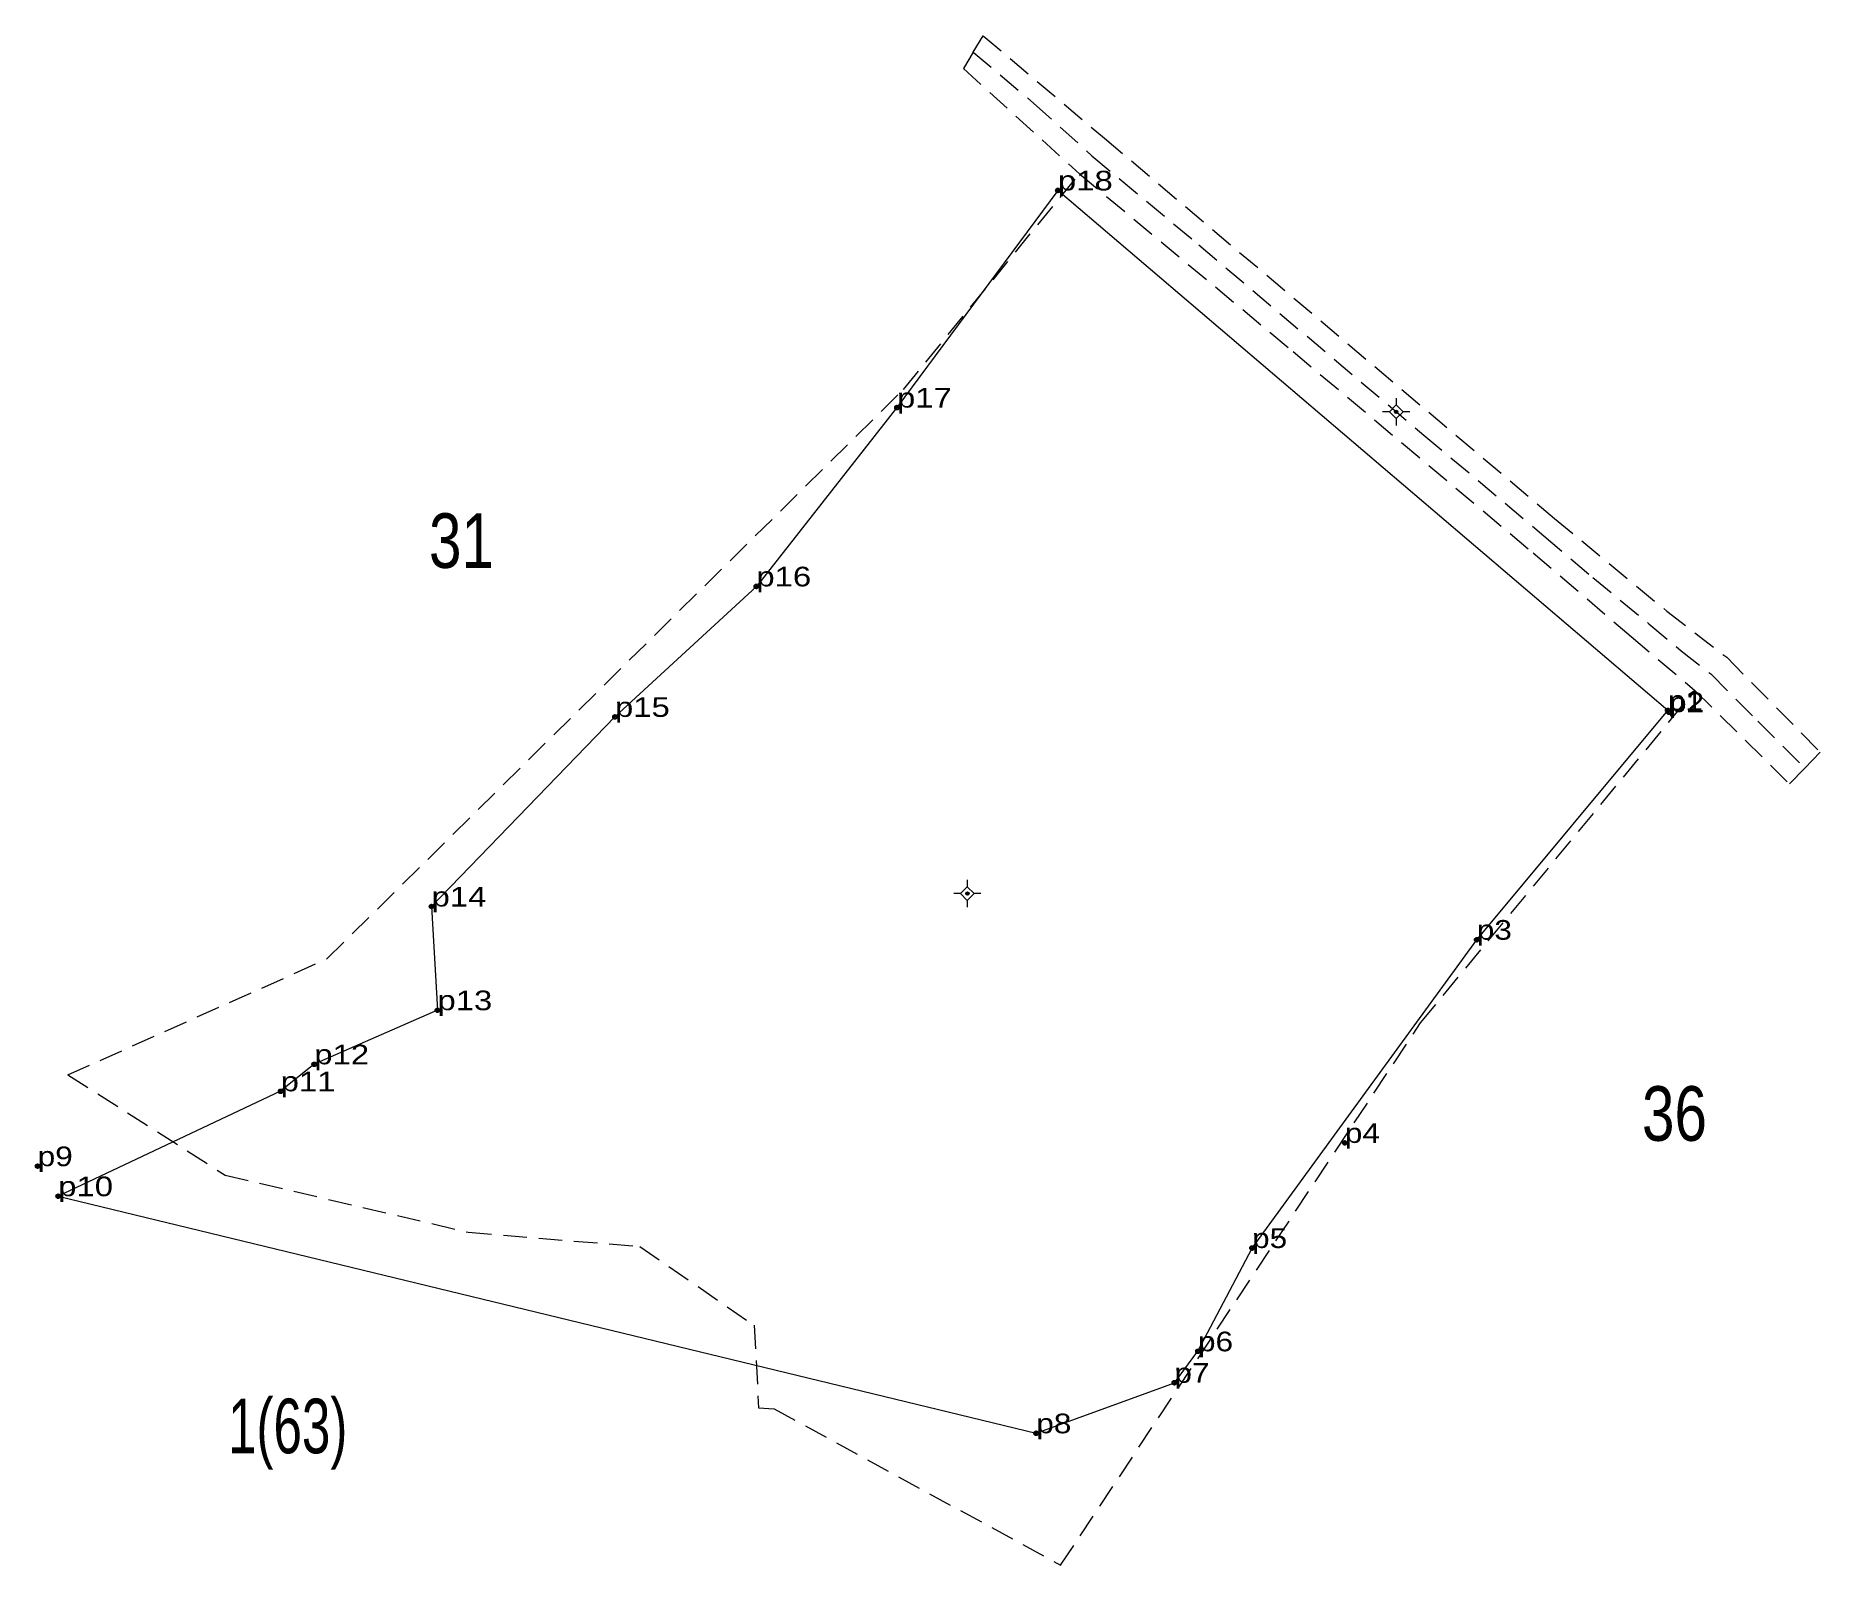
# Model space of a CAD drawing. Header units: metres. Extents: x 546774 to 551408, y 1833574 to 1839111.
# Drawn here: x 546773.6 to 546936.9, y 1833573.6 to 1833713.6 of the extents above.
import ezdxf
from ezdxf.enums import TextEntityAlignment as Align

# ---------------------------------------------------------------- set-up
doc = ezdxf.new("R2010")
doc.units = ezdxf.units.M
doc.header["$LTSCALE"] = 0.72
doc.header["$PDMODE"] = 32
doc.header["$PDSIZE"] = 0.36
doc.linetypes.add('MEDIUM_DASHED', pattern=[4.5, 3, -1.5])
for name, color, linetype, lineweight in [('10', 7, 'Continuous', 13), ('11', 7, 'Continuous', 13), ('22', 7, 'MEDIUM_DASHED', 13), ('29', 7, 'MEDIUM_DASHED', 13)]:
    doc.layers.add(name, color=color, linetype=linetype, lineweight=lineweight)
for name, color, linetype in [('12', 7, 'Continuous'), ('13', 7, 'Continuous'), ('15', 7, 'Continuous'), ('7', 7, 'Continuous')]:
    doc.layers.add(name, color=color, linetype=linetype)

msp = doc.modelspace()

# ---------------------------------------------------------------- hatches: boundary and pattern name
at = {"layer": '11'}
for points in [[(546898.2779, 1833679.1402, 1), (546897.9779, 1833679.1402, 1)], [(546859.0239, 1833635.0688, 1), (546858.7239, 1833635.0688, 1)]]:
    msp.add_hatch(color=256, dxfattribs=at).paths.add_polyline_path(points)

# ---------------------------------------------------------------- linework, layer by layer
at = {"layer": '10'}
msp.add_lwpolyline([(546922.98, 1833651.83), (546867.16, 1833699.4), (546852.43, 1833679.53), (546839.56, 1833663.17), (546826.62, 1833651.23), (546809.83, 1833633.88), (546810.37, 1833624.39), (546799.1, 1833619.44), (546796.02, 1833616.97), (546775.66, 1833607.37), (546865.18, 1833585.68), (546877.82, 1833590.3), (546879.98, 1833593.18), (546884.93, 1833602.63), (546905.5, 1833630.84)], close=True, dxfattribs=at)
at = {"layer": '11'}
for p, q in [((546898.13, 1833680.39), (546898.13, 1833679.77)), ((546897.5, 1833679.14), (546896.88, 1833679.14)), ((546898.13, 1833678.52), (546898.13, 1833677.89)), ((546899.38, 1833679.14), (546898.75, 1833679.14)), ((546858.87, 1833636.32), (546858.87, 1833635.69)), ((546858.25, 1833635.07), (546857.62, 1833635.07)), ((546858.87, 1833634.44), (546858.87, 1833633.82)), ((546860.12, 1833635.07), (546859.5, 1833635.07))]:
    msp.add_line(p, q, dxfattribs=at)
for points in [[(546898.13, 1833679.77), (546897.5, 1833679.14), (546898.13, 1833678.52), (546898.75, 1833679.14)], [(546858.87, 1833635.69), (546858.25, 1833635.07), (546858.87, 1833634.44), (546859.5, 1833635.07)]]:
    msp.add_lwpolyline(points, close=True, dxfattribs=at)
for centre in [(546898.1279, 1833679.1402), (546858.8739, 1833635.0688)]:
    msp.add_circle(centre, 0.15, dxfattribs=at)
at = {"layer": '22'}
for points in [[(546859.41, 1833712.06), (546858.52, 1833710.55), (546869.13, 1833700.93), (546888.69, 1833684.65), (546910.66, 1833666.23), (546919.62, 1833658.58), (546925.47, 1833653.65), (546934.12, 1833645.09), (546935.53, 1833646.55)], [(546859.41, 1833712.06), (546860.31, 1833713.56), (546871.42, 1833704.19), (546912.61, 1833669.39), (546922.9, 1833660.9), (546928.37, 1833656.68), (546936.94, 1833648.01), (546935.53, 1833646.55)], [(546859.41, 1833712.06), (546864.97, 1833707.37), (546870.28, 1833702.56), (546880.06, 1833694.42), (546900.65, 1833677.02), (546911.64, 1833667.81), (546916.12, 1833663.98), (546921.26, 1833659.74), (546924.19, 1833657.28), (546926.92, 1833655.16), (546931.21, 1833650.83), (546935.53, 1833646.55)]]:
    msp.add_lwpolyline(points, dxfattribs=at)
at = {"layer": '29'}
for p, q in [((546853.03, 1833681.19), (546869.13, 1833700.93)), ((546800.26, 1833629.09), (546853.03, 1833681.19)), ((546776.55, 1833618.48), (546800.26, 1833629.09)), ((546776.55, 1833618.48), (546790.93, 1833609.31)), ((546790.93, 1833609.31), (546813.18, 1833604.08)), ((546813.18, 1833604.08), (546828.88, 1833602.77)), ((546839.77, 1833588.01), (546841.2, 1833587.92)), ((546841.2, 1833587.92), (546867.41, 1833573.6))]:
    msp.add_line(p, q, dxfattribs=at)
for points in [[(546867.41, 1833573.6), (546900.36, 1833623.24), (546925.47, 1833653.65)], [(546828.88, 1833602.77), (546839.35, 1833595.57), (546839.77, 1833588.01)]]:
    msp.add_lwpolyline(points, dxfattribs=at)
at = {"layer": '7'}
for p in [(546867.16, 1833699.4), (546852.43, 1833679.53), (546839.56, 1833663.17), (546922.98, 1833651.83), (546923.09, 1833651.66), (546826.62, 1833651.23), (546809.83, 1833633.88), (546905.5, 1833630.84), (546810.37, 1833624.39), (546799.1, 1833619.44), (546796.02, 1833616.97), (546893.42, 1833612.25), (546773.78, 1833610.12), (546775.66, 1833607.37), (546884.93, 1833602.63), (546879.98, 1833593.18), (546877.82, 1833590.3), (546865.18, 1833585.68)]:
    msp.add_point(p, dxfattribs=at)

# ---------------------------------------------------------------- texts
at = {"layer": '12'}
for s, width, p in [('p18', 1.25, (546867.16, 1833699.4)), ('p17', 1.25, (546852.43, 1833679.53)), ('p16', 1.25, (546839.56, 1833663.17)), ('p1', 1.2, (546922.98, 1833651.83)), ('p2', 1.2, (546923.09, 1833651.66)), ('p15', 1.25, (546826.62, 1833651.23)), ('p14', 1.25, (546809.83, 1833633.88)), ('p3', 1.2, (546905.5, 1833630.84)), ('p13', 1.25, (546810.37, 1833624.39)), ('p12', 1.25, (546799.1, 1833619.44)), ('p11', 1.25, (546796.02, 1833616.97)), ('p4', 1.2, (546893.42, 1833612.25)), ('p9', 1.2, (546773.78, 1833610.12)), ('p10', 1.25, (546775.66, 1833607.37)), ('p5', 1.2, (546884.93, 1833602.63)), ('p6', 1.2, (546879.98, 1833593.18)), ('p7', 1.2, (546877.82, 1833590.3)), ('p8', 1.2, (546865.18, 1833585.68))]:
    msp.add_text(s, height=1.8, dxfattribs=dict(at, width=width)).set_placement(p)
at = {"layer": '13', "width": 0.8}
for s, p in [('31', (546812.5708, 1833664.86)), ('36', (546923.5908, 1833612.44))]:
    msp.add_text(s, height=5, dxfattribs=at).set_placement(p, align=Align.CENTER)
at = {"layer": '15', "width": 0.7}
msp.add_text('1(63)', height=5, dxfattribs=at).set_placement((546796.665, 1833583.85), align=Align.CENTER)

doc.saveas('drawing.dxf')
